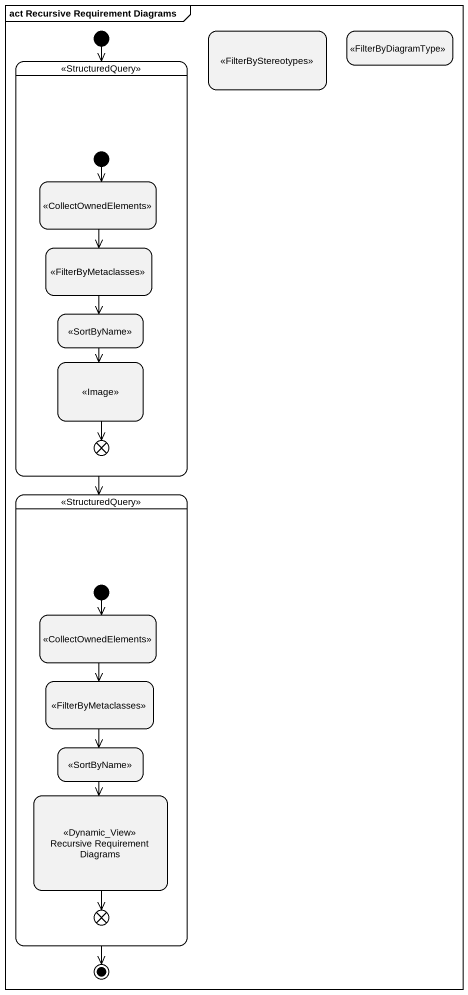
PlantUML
@startuml
mainframe act Recursive Requirement Diagrams
hide empty description
state " " as state1 <<FilterByStereotypes>>
state " " as state2 <<FilterByDiagramType>>
state " " as state3 <<StructuredQuery>> {
  state " " as state4 <<CollectOwnedElements>>
  state " " as state5 <<FilterByMetaclasses>>
  state " " as state6 <<SortByName>>
  state " " as state7 <<Image>>
  state flowfinal1 <<end>>
  [*] --> state4
}
state " " as state8 <<StructuredQuery>> {
  state " " as state9 <<CollectOwnedElements>>
  state " " as state10 <<FilterByMetaclasses>>
  state " " as state11 <<SortByName>>
  state "Recursive Requirement Diagrams" as Recursive_Requirement <<Dynamic_View>>
  state flowfinal2 <<end>>
  [*] --> state9
}
[*] --> state3
state3 --> state8
state4 --> state5
state5 --> state6
state6 --> state7
state7 --> flowfinal1
state9 --> state10
state10 --> state11
state11 --> Recursive_Requirement
Recursive_Requirement --> flowfinal2
state8 --> [*]
@enduml
